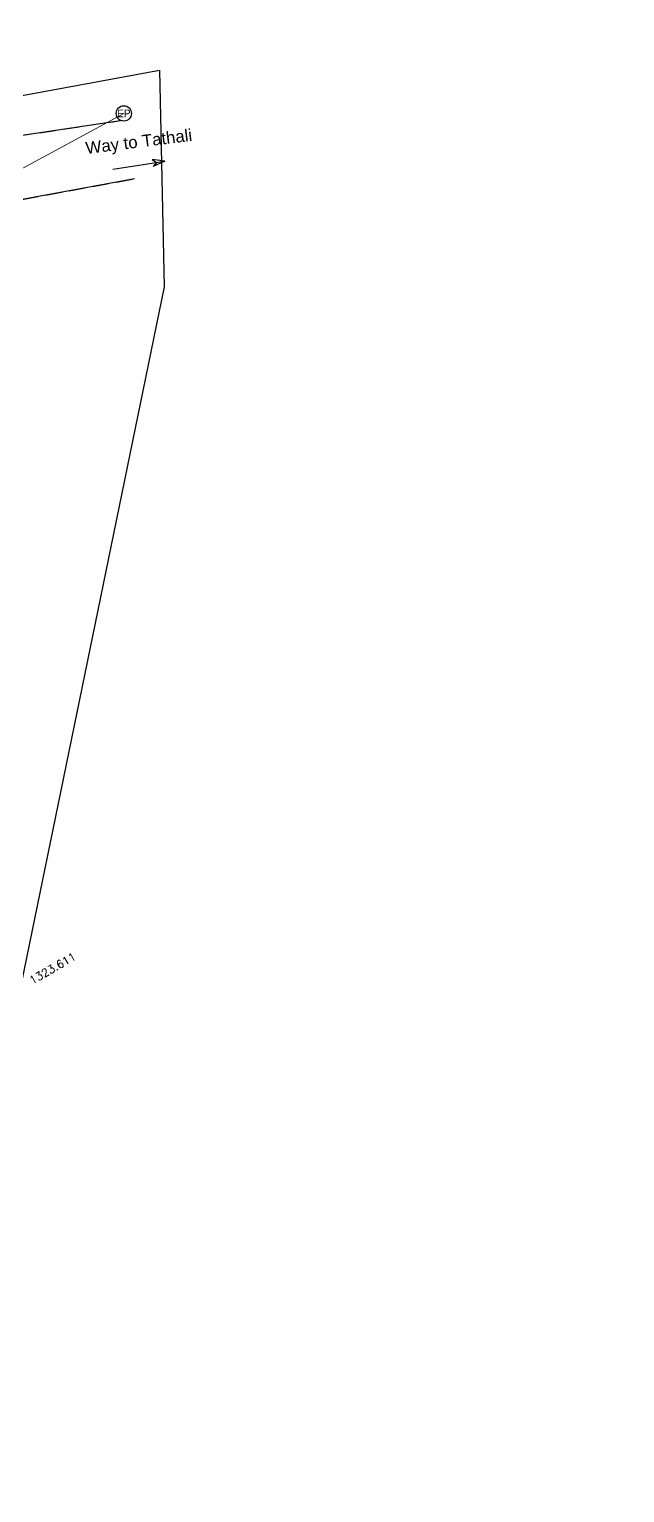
# Model space of a CAD drawing. Header units: metres. Extents: x 642473 to 642836, y 3061083 to 3061591.
# Drawn here: x 642692.5 to 642729.7, y 3061382.6 to 3061474.1 of the extents above; entities that cross this region are included whole.
import ezdxf
from ezdxf.enums import TextEntityAlignment as Align

# ---------------------------------------------------------------- set-up
doc = ezdxf.new("R2010")
doc.units = ezdxf.units.M
doc.header["$MEASUREMENT"] = 0
doc.linetypes.add('HIDDEN', pattern=[0.375, 0.25, -0.125])
for name, color, linetype, lineweight in [('Arrow', 1, 'Continuous', 25), ('LT LINE', 6, 'LT', 18), ('Spot_Height', 7, 'Continuous', 15), ('Unmetalled_Road', 1, 'HIDDEN', 25)]:
    doc.layers.add(name, color=color, linetype=linetype, lineweight=lineweight)
for name, color, linetype in [('Boundary', 6, 'Continuous'), ('Cadastral Map_CHITTAPOL 1KHA1', 7, 'Continuous'), ('Electirc_Pole', 1, 'Continuous'), ('Features', 5, 'Continuous')]:
    doc.layers.add(name, color=color, linetype=linetype)
doc.styles.add('Comic_San', font='comic.ttf')
doc.styles.add('romans', font='romans.shx')
doc.styles.get("Standard").update_dxf_attribs({"font": 'arial.ttf'})
doc.linetypes.add('LT', pattern='A,1.97318,-0.058086,["LT",Standard,S=0.2,R=0,X=0,Y=-0.077848],-0.365048', length=2.396314)
picture_1 = doc.add_image_def('image1.tif', size_in_pixel=(2338, 3307))

# ---------------------------------------------------------------- blocks, each defined once
blk = doc.blocks.new('ep')
at = {"layer": 'Electirc_Pole'}
blk.add_circle((0, 0), 0.159, dxfattribs=at)
at = {"layer": 'Electirc_Pole', "style": 'Comic_San'}
blk.add_text('EP', height=0.1588, dxfattribs=at).set_placement((0, 0), align=Align.MIDDLE)

msp = doc.modelspace()

# ---------------------------------------------------------------- linework, layer by layer
at = {"layer": 'Arrow'}
for points in [[(642697.725, 3061465.325), (642700.985, 3061465.821), (642700.177, 3061465.916)], [(642697.725, 3061465.325), (642700.985, 3061465.821), (642700.242, 3061465.49)], [(642700.177, 3061465.916), (642700.456, 3061465.741), (642700.242, 3061465.49)]]:
    msp.add_lwpolyline(points, dxfattribs=at)
at = {"layer": 'Boundary'}
msp.add_polyline3d([(642641.558, 3061466.593, 0), (642686.721, 3061468.937, 0), (642700.635, 3061471.504, 0), (642700.934, 3061457.957, 0), (642691.99, 3061414.408, 0), (642692.04, 3061400.882, 0), (642687.56, 3061388.145, 0), (642661.322, 3061373.627, 0), (642675.487, 3061351.48, 0), (642666.107, 3061340.946, 0), (642627.231, 3061357.834, 0), (642632.753, 3061382.638, 0), (642633.956, 3061386.664, 0), (642644.947, 3061387.454, 0), (642652.351, 3061410.168, 0), (642635.941, 3061416.783, 0), (642649.052, 3061455.825, 0), (642642.038, 3061457.53, 0)], close=True, dxfattribs=at)
at = {"layer": 'Features'}
for points in [[(642643.295, 3061464.883, 0), (642651.42, 3061465.022, 0), (642660.512, 3061465.157, 0), (642668.35, 3061465.37, 0), (642675.315, 3061465.831, 0), (642683.185, 3061466.353, 0), (642688.69, 3061466.935, 0), (642698.34, 3061468.369, 0)], [(642699.088, 3061464.723, 0), (642683.2, 3061461.796, 0), (642676.711, 3061460.825, 0), (642668.333, 3061459.994, 0), (642661.403, 3061459.87, 0), (642653.049, 3061459.962, 0), (642642.847, 3061459.383, 0)]]:
    msp.add_polyline3d(points, dxfattribs=at)
at = {"layer": 'LT LINE', "ltscale": 2}
msp.add_lwpolyline([(642642.215, 3061459.131), (642653.049, 3061459.962), (642685.804, 3061461.989), (642698.414, 3061468.804)], dxfattribs=at)
at = {"layer": 'Unmetalled_Road', "ltscale": 4, "elevation": 1323.658}
for points in [[(642643.295, 3061464.883), (642651.42, 3061465.022), (642660.512, 3061465.157), (642668.35, 3061465.37), (642683.185, 3061466.353), (642688.69, 3061466.935), (642698.34, 3061468.369)], [(642642.847, 3061459.383), (642653.049, 3061459.962), (642661.403, 3061459.87), (642668.333, 3061459.994), (642676.711, 3061460.825), (642683.2, 3061461.796), (642699.088, 3061464.723)]]:
    msp.add_lwpolyline(points, dxfattribs=at)

# ---------------------------------------------------------------- block references
at = {"layer": 'Electirc_Pole', "xscale": 3, "yscale": 3, "zscale": 3}
msp.add_blockref('ep', (642698.414, 3061468.804, 864.956), dxfattribs=at)

# ---------------------------------------------------------------- texts
msp.add_text('Way to Tathali', height=0.75, rotation=7.1738).set_placement((642696.075, 3061466.26))
at = {"layer": 'Spot_Height', "style": 'romans'}
msp.add_text('1323.611', height=0.5, rotation=30, dxfattribs=at).set_placement((642692.696, 3061414.365))

# ---------------------------------------------------------------- pictures from other files: only their frames are drawn
at = {"layer": 'Cadastral Map_CHITTAPOL 1KHA1'}
image = msp.add_image(picture_1, insert=(642472.873, 3061087.404), size_in_units=(356.311, 503.987), rotation=-0.76266, dxfattribs=at)
image.dxf.flags = 7

doc.saveas('drawing.dxf')
